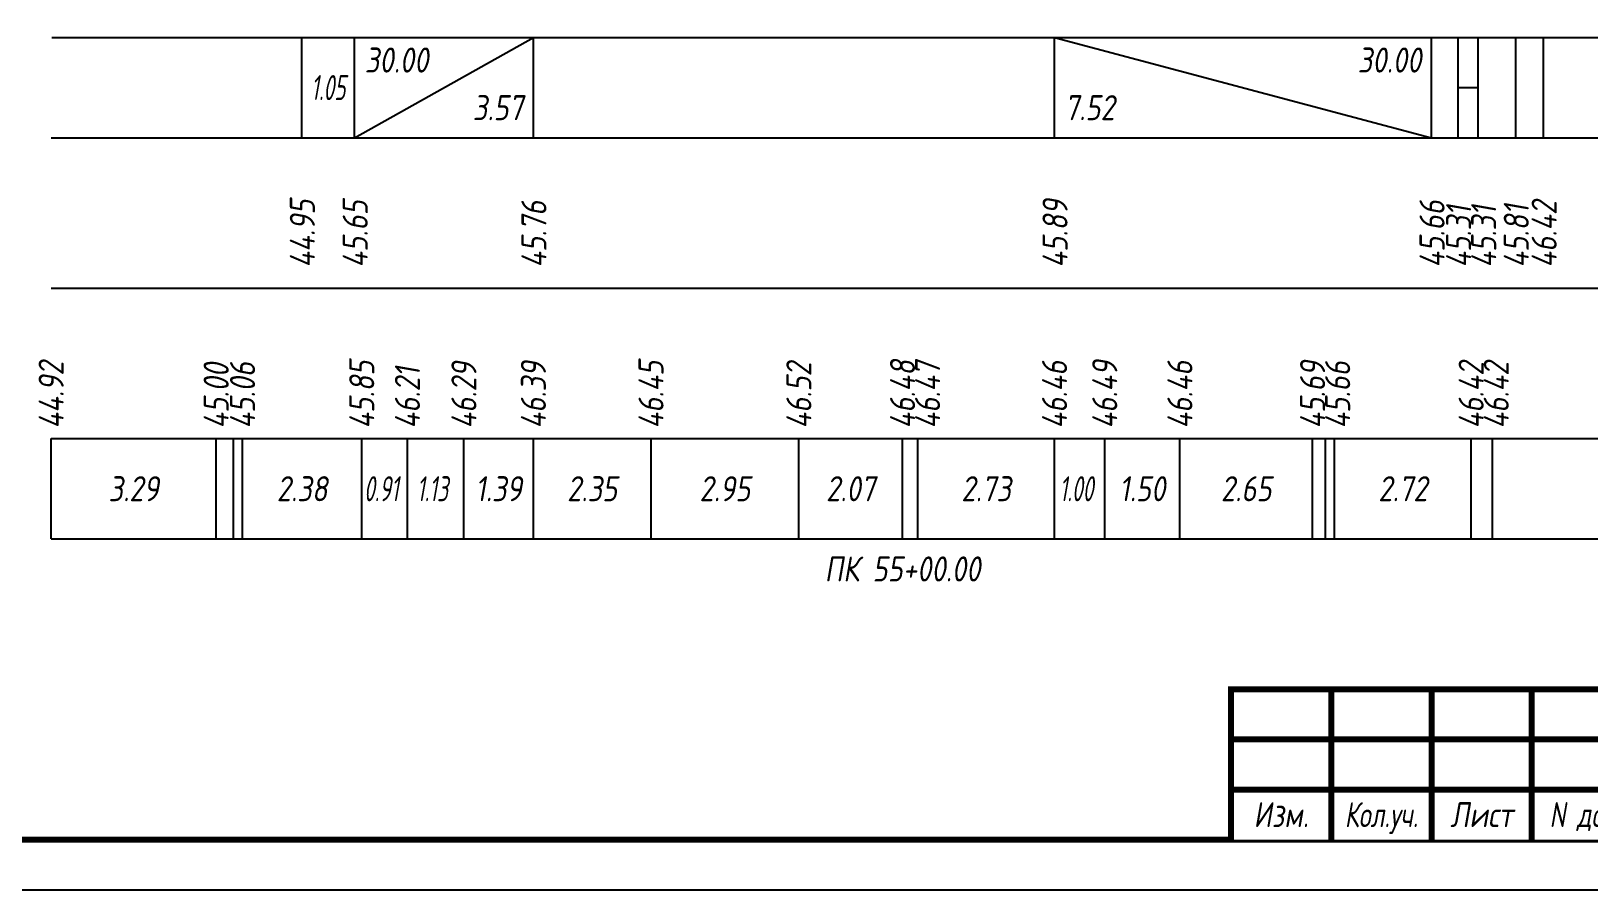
# Model space of a CAD drawing. Extents: x -717 to 1451, y -133302 to 233.
# Drawn here: x 80.3 to 235.6, y -86638.4 to -86552.8 of the extents above; entities that cross this region are included whole.
import ezdxf
from ezdxf.enums import TextEntityAlignment as Align

# ---------------------------------------------------------------- set-up
doc = ezdxf.new("R2010")
doc.units = 0
for name, color, linetype in [('Зарамочное оформление', 7, 'Continuous'), ('Код_510', 7, 'Continuous'), ('Код_516', 1, 'Continuous'), ('Подписи поперечников', 7, 'Continuous'), ('Таблица', 7, 'Continuous')]:
    doc.layers.add(name, color=color, linetype=linetype)
doc.styles.add('М', font='romand.shx', dxfattribs={"width": 0.8, "oblique": 10, "height": 2.5})

# ---------------------------------------------------------------- blocks, each defined once
blk = doc.blocks.new('Штамп')
at = {"linetype": 'Continuous'}
blk.add_wipeout([(199.95, -411.25), (384.95, -411.25), (384.95, -426.25), (199.95, -426.25)], dxfattribs=at).dxf.layer = 'Зарамочное оформление'
at = {"layer": 'Зарамочное оформление', "linetype": 'Continuous', "lineweight": -3, "const_width": 0.6, "flags": 128}
for points in [[(199.95, -426.25), (199.95, -411.25), (384.95, -411.25)], [(209.95, -411.25), (209.95, -426.25)], [(219.95, -411.25), (219.95, -426.25)], [(229.95, -411.25), (229.95, -426.25)], [(199.95, -416.25), (264.95, -416.25)], [(199.95, -421.25), (264.95, -421.25)]]:
    blk.add_lwpolyline(points, dxfattribs=at)
at = {"layer": 'Зарамочное оформление', "linetype": 'Continuous', "style": 'М', "oblique": 10}
for s, width, p in [('Изм.', 0.8, (204.95, -423.75)), ('Кол.уч.', 0.7, (214.95, -423.75)), ('Лист', 0.8, (224.95, -423.75)), ('N док.', 0.7, (235.28, -423.75))]:
    blk.add_text(s, height=2.5, dxfattribs=dict(at, width=width)).set_placement(p, align=Align.MIDDLE_CENTER)
blk = doc.blocks.new('шифр')
blk.add_blockref('Штамп', (0, -86267))

msp = doc.modelspace()

# ---------------------------------------------------------------- linework, layer by layer
at = {"flags": 128}
msp.add_lwpolyline([(-30.054, -86638.421), (389.946, -86638.421), (389.946, -86341.421), (-30.054, -86341.421)], close=True, dxfattribs=at)
at = {"const_width": 0.6, "flags": 128}
msp.add_lwpolyline([(-10.054, -86633.421), (384.946, -86633.421), (384.946, -86346.421), (-10.054, -86346.421)], close=True, dxfattribs=at)
at = {"layer": 'Код_510'}
for p, q in [((82.282, -86603.421), (82.282, -86593.421)), ((98.743, -86603.421), (98.743, -86593.421)), ((100.464, -86603.421), (100.464, -86593.421)), ((101.374, -86603.421), (101.374, -86593.421)), ((113.263, -86603.421), (113.263, -86593.421)), ((117.816, -86603.421), (117.816, -86593.421)), ((123.451, -86603.421), (123.451, -86593.421)), ((130.379, -86603.421), (130.379, -86593.421)), ((142.109, -86603.421), (142.109, -86593.421)), ((156.857, -86603.421), (156.857, -86593.421)), ((167.194, -86603.421), (167.194, -86593.421)), ((168.722, -86603.421), (168.722, -86593.421)), ((182.353, -86603.421), (182.353, -86593.421)), ((187.36, -86603.421), (187.36, -86593.421)), ((194.86, -86603.421), (194.86, -86593.421)), ((208.091, -86603.421), (208.091, -86593.421)), ((209.385, -86603.421), (209.385, -86593.421)), ((210.289, -86603.421), (210.289, -86593.421)), ((223.905, -86603.421), (223.905, -86593.421)), ((226.023, -86603.421), (226.023, -86593.421))]:
    msp.add_line(p, q, dxfattribs=at)
at = {"layer": 'Код_516'}
for p, q in [((107.282, -86563.421), (107.282, -86553.421)), ((112.552, -86563.421), (112.552, -86553.421)), ((112.552, -86563.421), (130.379, -86553.421)), ((130.379, -86563.421), (130.379, -86553.421)), ((182.353, -86563.421), (182.353, -86553.421)), ((182.353, -86553.421), (219.947, -86563.421)), ((219.947, -86563.421), (219.947, -86553.421)), ((222.6, -86563.421), (222.6, -86553.421)), ((222.6, -86563.421), (222.6, -86553.421)), ((224.6, -86563.421), (224.6, -86553.421)), ((224.6, -86563.421), (224.6, -86553.421)), ((228.35, -86563.421), (228.35, -86553.421)), ((228.35, -86563.421), (228.35, -86553.421)), ((231.133, -86563.421), (231.133, -86553.421)), ((222.6, -86558.421), (224.6, -86558.421))]:
    msp.add_line(p, q, dxfattribs=at)
at = {"layer": 'Таблица'}
for p, q in [((82.336, -86553.421), (256.187, -86553.421)), ((82.282, -86563.421), (256.133, -86563.421)), ((82.282, -86578.421), (256.133, -86578.421)), ((82.282, -86593.421), (256.133, -86593.421)), ((82.282, -86603.421), (256.133, -86603.421))]:
    msp.add_line(p, q, dxfattribs=at)

# ---------------------------------------------------------------- texts
at = {"layer": 'Код_510', "style": 'М', "oblique": 10, "width": 0.8}
for s, p in [('45.85', (113.263, -86592.421)), ('46.45', (142.109, -86592.421)), ('46.48', (167.194, -86592.421)), ('46.47', (169.694, -86592.421)), ('46.49', (187.36, -86592.421)), ('44.92', (82.282, -86592.421)), ('45.00', (98.743, -86592.421)), ('45.06', (101.374, -86592.421)), ('46.21', (117.816, -86592.421)), ('46.29', (123.451, -86592.421)), ('46.39', (130.379, -86592.421)), ('46.52', (156.857, -86592.421)), ('46.46', (182.353, -86592.421)), ('46.46', (194.86, -86592.421)), ('45.69', (208.091, -86592.421)), ('45.66', (210.591, -86592.421)), ('46.42', (223.905, -86592.421)), ('46.42', (226.405, -86592.421))]:
    msp.add_text(s, height=2.5, rotation=90, dxfattribs=at).set_placement(p, align=Align.MIDDLE_LEFT)
at = {"layer": 'Код_510', "style": 'М', "oblique": 10}
for s, width, p in [('3.29', 0.8, (90.512, -86598.421)), ('2.38', 0.8, (107.319, -86598.421)), ('0.91', 0.6, (115.212, -86598.421)), ('1.13', 0.6, (120.306, -86598.421)), ('1.39', 0.8, (126.915, -86598.421)), ('2.35', 0.8, (136.244, -86598.421)), ('2.95', 0.8, (149.483, -86598.421)), ('2.07', 0.8, (162.025, -86598.421)), ('2.73', 0.8, (175.537, -86598.421)), ('1.00', 0.6, (184.529, -86598.421)), ('1.50', 0.8, (191.11, -86598.421)), ('2.65', 0.8, (201.476, -86598.421)), ('2.72', 0.8, (217.097, -86598.421))]:
    msp.add_text(s, height=2.5, dxfattribs=dict(at, width=width)).set_placement(p, align=Align.MIDDLE_CENTER)
at = {"layer": 'Код_516', "style": 'М', "oblique": 10, "width": 0.8}
msp.add_text('30.00', height=2.5, dxfattribs=at).set_placement((113.552, -86554.421), align=Align.TOP_LEFT)
msp.add_text('30.00', height=2.5, dxfattribs=at).set_placement((218.947, -86554.421), align=Align.TOP_RIGHT)
at = {"layer": 'Код_516', "style": 'М', "oblique": 10, "width": 0.6}
msp.add_text('1.05', height=2.5, dxfattribs=at).set_placement((109.917, -86558.421), align=Align.MIDDLE_CENTER)
at = {"layer": 'Код_516', "style": 'М', "oblique": 10, "width": 0.8}
msp.add_text('3.57', height=2.5, dxfattribs=at).set_placement((129.379, -86562.421), align=Align.BOTTOM_RIGHT)
msp.add_text('7.52', height=2.5, dxfattribs=at).set_placement((183.353, -86562.421), align=Align.BOTTOM_LEFT)
for s, p in [('44.95', (107.336, -86576.371)), ('45.65', (112.607, -86576.371)), ('45.76', (130.433, -86576.371)), ('45.89', (182.407, -86576.371)), ('45.66', (220.002, -86576.371)), ('45.81', (228.405, -86576.371)), ('46.42', (231.187, -86576.371)), ('45.31', (222.655, -86576.371)), ('45.31', (225.155, -86576.371))]:
    msp.add_text(s, height=2.5, rotation=90, dxfattribs=at).set_placement(p, align=Align.MIDDLE_LEFT)
at = {"layer": 'Подписи поперечников', "style": 'М', "oblique": 10, "width": 0.8}
msp.add_text('ПК 55+00.00', height=2.5, dxfattribs=at).set_placement((167.194, -86608.421), align=Align.BOTTOM_CENTER)

# ---------------------------------------------------------------- next in the draw order: block references
msp.add_blockref('шифр', (0, 59.829))

doc.saveas('drawing.dxf')
